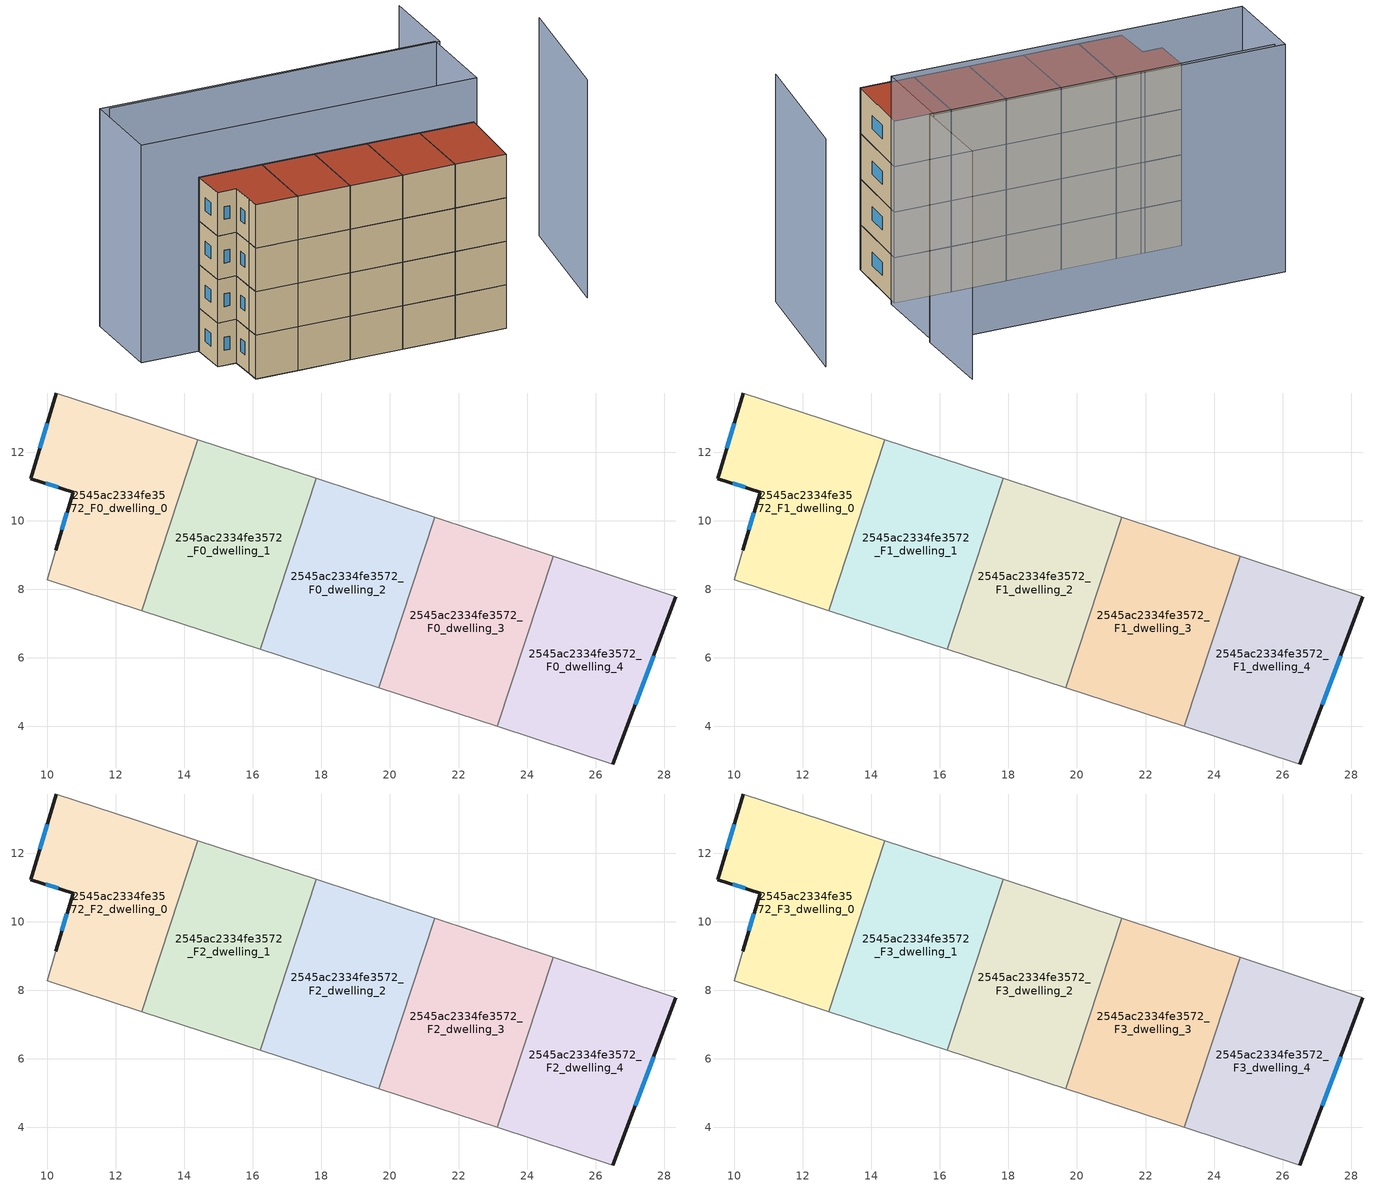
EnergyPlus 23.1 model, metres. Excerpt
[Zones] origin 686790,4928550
2545ac2334fe3572_F0_dwelling_0
 floor ground (EU_floor_Construction): 12.76,7.38 14.4,12.38 12.82,12.89 12.6,12.96 10.26,13.73 9.51,11.23 10.75,10.84 10.25,9.14 10,8.28 z0
 wall outside (EU_wall_Construction): 10.25,9.14 10.75,10.84 9.51,11.23 10.26,13.73 z0:3
 wall adiabatic (EU_wall_Construction): 12.76,7.38 10,8.28 10.25,9.14 / 10.26,13.73 12.6,12.96 12.82,12.89 14.4,12.38 z0:3
 wall to 2545ac2334fe3572_F0_dwelling_1 (EU_wall_Construction): 14.4,12.38 12.76,7.38 z0:3
 window (EU_Window_Construction): 10.42,9.74 10.57,10.24 / 10.31,10.98 9.95,11.1 / 9.77,12.12 9.99,12.85 z1.06:1.94
2545ac2334fe3572_F0_dwelling_1
 floor ground (EU_floor_Construction): 16.21,6.26 17.84,11.24 14.4,12.38 12.76,7.38 z0
 wall adiabatic (EU_wall_Construction): 14.4,12.38 17.84,11.24 / 16.21,6.26 12.76,7.38 z0:3
 wall to 2545ac2334fe3572_F0_dwelling_2 (EU_wall_Construction): 17.84,11.24 16.21,6.26 z0:3
2545ac2334fe3572_F0_dwelling_2
 floor ground (EU_floor_Construction): 19.67,5.13 21.3,10.1 17.84,11.24 16.21,6.26 z0
 wall adiabatic (EU_wall_Construction): 17.84,11.24 21.3,10.1 / 19.67,5.13 16.21,6.26 z0:3
 wall to 2545ac2334fe3572_F0_dwelling_3 (EU_wall_Construction): 21.3,10.1 19.67,5.13 z0:3
2545ac2334fe3572_F0_dwelling_3
 floor ground (EU_floor_Construction): 23.14,4 24.77,8.96 21.3,10.1 19.67,5.13 z0
 wall adiabatic (EU_wall_Construction): 21.3,10.1 24.77,8.96 / 23.14,4 19.67,5.13 z0:3
 wall to 2545ac2334fe3572_F0_dwelling_4 (EU_wall_Construction): 24.77,8.96 23.14,4 z0:3
2545ac2334fe3572_F0_dwelling_4
 floor ground (EU_floor_Construction): 26.5,2.91 28.35,7.78 24.77,8.96 23.14,4 z0
 wall outside (EU_wall_Construction): 28.35,7.78 26.5,2.91 z0:3
 wall adiabatic (EU_wall_Construction): 24.77,8.96 28.35,7.78 / 26.5,2.91 23.14,4 z0:3
 window (EU_Window_Construction): 27.69,6.06 27.15,4.63 z1.06:1.94
2545ac2334fe3572_F1_dwelling_0
 floor to 2545ac2334fe3572_F0_dwelling_0 (EU_floor_Construction): 12.76,7.38 14.4,12.38 12.82,12.89 12.6,12.96 10.26,13.73 9.51,11.23 10.75,10.84 10.25,9.14 10,8.28 z3
 wall outside (EU_wall_Construction): 10.25,9.14 10.75,10.84 9.51,11.23 10.26,13.73 z3:6
 wall adiabatic (EU_wall_Construction): 12.76,7.38 10,8.28 10.25,9.14 / 10.26,13.73 12.6,12.96 12.82,12.89 14.4,12.38 z3:6
 wall to 2545ac2334fe3572_F1_dwelling_1 (EU_wall_Construction): 14.4,12.38 12.76,7.38 z3:6
 window (EU_Window_Construction): 10.42,9.74 10.57,10.24 / 10.31,10.98 9.95,11.1 / 9.77,12.12 9.99,12.85 z4.06:4.94
2545ac2334fe3572_F1_dwelling_1
 floor to 2545ac2334fe3572_F0_dwelling_1 (EU_floor_Construction): 16.21,6.26 17.84,11.24 14.4,12.38 12.76,7.38 z3
 wall adiabatic (EU_wall_Construction): 14.4,12.38 17.84,11.24 / 16.21,6.26 12.76,7.38 z3:6
 wall to 2545ac2334fe3572_F1_dwelling_2 (EU_wall_Construction): 17.84,11.24 16.21,6.26 z3:6
2545ac2334fe3572_F1_dwelling_2
 floor to 2545ac2334fe3572_F0_dwelling_2 (EU_floor_Construction): 19.67,5.13 21.3,10.1 17.84,11.24 16.21,6.26 z3
 wall adiabatic (EU_wall_Construction): 17.84,11.24 21.3,10.1 / 19.67,5.13 16.21,6.26 z3:6
 wall to 2545ac2334fe3572_F1_dwelling_3 (EU_wall_Construction): 21.3,10.1 19.67,5.13 z3:6
2545ac2334fe3572_F1_dwelling_3
 floor to 2545ac2334fe3572_F0_dwelling_3 (EU_floor_Construction): 23.14,4 24.76,8.96 21.3,10.1 19.67,5.13 z3
 wall adiabatic (EU_wall_Construction): 21.3,10.1 24.77,8.96 / 23.14,4 19.67,5.13 z3:6
 wall to 2545ac2334fe3572_F1_dwelling_4 (EU_wall_Construction): 24.77,8.96 23.14,4 z3:6
2545ac2334fe3572_F1_dwelling_4
 floor to 2545ac2334fe3572_F0_dwelling_4 (EU_floor_Construction): 26.5,2.91 28.35,7.78 24.76,8.96 23.14,4 z3
 wall outside (EU_wall_Construction): 28.35,7.78 26.5,2.91 z3:6
 wall adiabatic (EU_wall_Construction): 24.77,8.96 28.35,7.78 / 26.5,2.91 23.14,4 z3:6
 window (EU_Window_Construction): 27.69,6.06 27.15,4.63 z4.06:4.94
2545ac2334fe3572_F2_dwelling_0
 floor to 2545ac2334fe3572_F1_dwelling_0 (EU_floor_Construction): 12.76,7.38 14.4,12.38 12.82,12.89 12.6,12.96 10.26,13.73 9.51,11.23 10.75,10.84 10.25,9.14 10,8.28 z6
 wall outside (EU_wall_Construction): 10.25,9.14 10.75,10.84 9.51,11.23 10.26,13.73 z6:9
 wall adiabatic (EU_wall_Construction): 12.76,7.38 10,8.28 10.25,9.14 / 10.26,13.73 12.6,12.96 12.82,12.89 14.4,12.38 z6:9
 wall to 2545ac2334fe3572_F2_dwelling_1 (EU_wall_Construction): 14.4,12.38 12.76,7.38 z6:9
 window (EU_Window_Construction): 10.42,9.74 10.57,10.24 / 10.31,10.98 9.95,11.1 / 9.77,12.12 9.99,12.85 z7.06:7.94
2545ac2334fe3572_F2_dwelling_1
 floor to 2545ac2334fe3572_F1_dwelling_1 (EU_floor_Construction): 16.21,6.26 17.84,11.24 14.4,12.38 12.76,7.38 z6
 wall adiabatic (EU_wall_Construction): 14.4,12.38 17.84,11.24 / 16.21,6.26 12.76,7.38 z6:9
 wall to 2545ac2334fe3572_F2_dwelling_2 (EU_wall_Construction): 17.84,11.24 16.21,6.26 z6:9
2545ac2334fe3572_F2_dwelling_2
 floor to 2545ac2334fe3572_F1_dwelling_2 (EU_floor_Construction): 19.67,5.13 21.3,10.1 17.84,11.24 16.21,6.26 z6
 wall adiabatic (EU_wall_Construction): 17.84,11.24 21.3,10.1 / 19.67,5.13 16.21,6.26 z6:9
 wall to 2545ac2334fe3572_F2_dwelling_3 (EU_wall_Construction): 21.3,10.1 19.67,5.13 z6:9
2545ac2334fe3572_F2_dwelling_3
 floor to 2545ac2334fe3572_F1_dwelling_3 (EU_floor_Construction): 23.14,4 24.76,8.96 21.3,10.1 19.67,5.13 z6
 wall adiabatic (EU_wall_Construction): 21.3,10.1 24.77,8.96 / 23.14,4 19.67,5.13 z6:9
 wall to 2545ac2334fe3572_F2_dwelling_4 (EU_wall_Construction): 24.77,8.96 23.14,4 z6:9
2545ac2334fe3572_F2_dwelling_4
 floor to 2545ac2334fe3572_F1_dwelling_4 (EU_floor_Construction): 26.5,2.91 28.35,7.78 24.76,8.96 23.14,4 z6
 wall outside (EU_wall_Construction): 28.35,7.78 26.5,2.91 z6:9
 wall adiabatic (EU_wall_Construction): 24.77,8.96 28.35,7.78 / 26.5,2.91 23.14,4 z6:9
 window (EU_Window_Construction): 27.69,6.06 27.15,4.63 z7.06:7.94
2545ac2334fe3572_F3_dwelling_0
 floor to 2545ac2334fe3572_F2_dwelling_0 (EU_floor_Construction): 12.76,7.38 14.4,12.38 12.82,12.89 12.6,12.96 10.26,13.73 9.51,11.23 10.75,10.84 10.25,9.14 10,8.28 z9
 wall outside (EU_wall_Construction): 10.25,9.14 10.75,10.84 9.51,11.23 10.26,13.73 z9:12
 wall adiabatic (EU_wall_Construction): 12.76,7.38 10,8.28 10.25,9.14 / 10.26,13.73 12.6,12.96 12.82,12.89 14.4,12.38 z9:12
 wall to 2545ac2334fe3572_F3_dwelling_1 (EU_wall_Construction): 14.4,12.38 12.76,7.38 z9:12
 window (EU_Window_Construction): 10.42,9.74 10.57,10.24 / 10.31,10.98 9.95,11.1 / 9.77,12.12 9.99,12.85 z10.06:10.94
 roof outside (EU_roof_Construction): 14.4,12.38 12.76,7.38 10,8.28 10.25,9.14 10.75,10.84 9.51,11.23 10.26,13.73 12.6,12.96 12.82,12.89 z12
2545ac2334fe3572_F3_dwelling_1
 floor to 2545ac2334fe3572_F2_dwelling_1 (EU_floor_Construction): 16.21,6.26 17.84,11.24 14.4,12.38 12.76,7.38 z9
 wall adiabatic (EU_wall_Construction): 14.4,12.38 17.84,11.24 / 16.21,6.26 12.76,7.38 z9:12
 wall to 2545ac2334fe3572_F3_dwelling_2 (EU_wall_Construction): 17.84,11.24 16.21,6.26 z9:12
 roof outside (EU_roof_Construction): 17.84,11.24 16.21,6.26 12.76,7.38 14.4,12.38 z12
2545ac2334fe3572_F3_dwelling_2
 floor to 2545ac2334fe3572_F2_dwelling_2 (EU_floor_Construction): 19.67,5.13 21.3,10.1 17.84,11.24 16.21,6.26 z9
 wall adiabatic (EU_wall_Construction): 17.84,11.24 21.3,10.1 / 19.67,5.13 16.21,6.26 z9:12
 wall to 2545ac2334fe3572_F3_dwelling_3 (EU_wall_Construction): 21.3,10.1 19.67,5.13 z9:12
 roof outside (EU_roof_Construction): 21.3,10.1 19.67,5.13 16.21,6.26 17.84,11.24 z12
2545ac2334fe3572_F3_dwelling_3
 floor to 2545ac2334fe3572_F2_dwelling_3 (EU_floor_Construction): 23.14,4 24.76,8.96 21.3,10.1 19.67,5.13 z9
 wall adiabatic (EU_wall_Construction): 21.3,10.1 24.77,8.96 / 23.14,4 19.67,5.13 z9:12
 wall to 2545ac2334fe3572_F3_dwelling_4 (EU_wall_Construction): 24.77,8.96 23.14,4 z9:12
 roof outside (EU_roof_Construction): 24.77,8.96 23.14,4 19.67,5.13 21.3,10.1 z12
2545ac2334fe3572_F3_dwelling_4
 floor to 2545ac2334fe3572_F2_dwelling_4 (EU_floor_Construction): 26.5,2.91 28.35,7.78 24.76,8.96 23.14,4 z9
 wall outside (EU_wall_Construction): 28.35,7.78 26.5,2.91 z9:12
 wall adiabatic (EU_wall_Construction): 24.77,8.96 28.35,7.78 / 26.5,2.91 23.14,4 z9:12
 window (EU_Window_Construction): 27.69,6.06 27.15,4.63 z10.06:10.94
 roof outside (EU_roof_Construction): 28.35,7.78 26.5,2.91 23.14,4 24.77,8.96 z12
shading: 33.3,2.71 37.51,11.43 / 32.4,18.76 30.61,13.22 / 30.61,13.22 8.82,20.26 / 28.55,7.72 6.47,14.98 / 6.47,14.98 8.35,20.69 / 8.35,20.69 30.43,13.42 / 30.43,13.42 28.55,7.72 z0:15
[Building]
EU S2 Campaign: North Axis=0; Terrain=City; Solar Distribution=FullExterior
[Site:Location]
Bologna: Latitude=44.5; Longitude=11.25; Time Zone=1; Elevation=37
[SizingPeriod:WeatherFileDays]
AnnualSizingPeriod: Begin Month=1; Begin Day of Month=1; End Month=12; End Day of Month=31; Day of Week for Start Day=Monday; Use Weather File Daylight Saving Period=No; Use Weather File Rain and Snow Indicators=No
[MATERIAL]
EU_InternalMass_Material: Roughness=MediumRough; Thickness=0.1; Conductivity=1; Density=1800; Specific Heat=900; Thermal Absorptance=0.9; Solar Absorptance=0.7; Visible Absorptance=0.7
[MATERIAL:NOMASS] Roughness=MediumRough; Thermal Absorptance=0.9; Solar Absorptance=0.7; Visible Absorptance=0.7
Name | Thermal Resistance
EU_wall_NoMass | 0.781309
EU_roof_NoMass | 0.418499
EU_floor_NoMass | 0.563442
[WINDOWMATERIAL:SIMPLEGLAZINGSYSTEM]
EU_Window_SimpleGlazing: UFactor=4.32879; Solar Heat Gain Coefficient=0.85; Visible Transmittance=0.85
[CONSTRUCTION]
EU_wall_Construction: EU_wall_NoMass
EU_roof_Construction: EU_roof_NoMass
EU_floor_Construction: EU_floor_NoMass
EU_InternalMass_Construction: EU_InternalMass_Material
EU_Window_Construction: EU_Window_SimpleGlazing
[ZONE] Type=1; Multiplier=1; Ceiling Height=autocalculate; Floor Area=autocalculate; Part of Total Floor Area=Yes
Name | Volume
2545ac2334fe3572_F0_dwelling_0 | 57.1846
2545ac2334fe3572_F1_dwelling_0; 2545ac2334fe3572_F2_dwelling_0; 2545ac2334fe3572_F3_dwelling_0 | 57.1853
2545ac2334fe3572_F0_dwelling_1; 2545ac2334fe3572_F1_dwelling_1; 2545ac2334fe3572_F2_dwelling_1; 2545ac2334fe3572_F3_dwelling_1 | 57.1736
2545ac2334fe3572_F0_dwelling_2 | 57.1802
2545ac2334fe3572_F1_dwelling_2; 2545ac2334fe3572_F2_dwelling_2; 2545ac2334fe3572_F3_dwelling_2 | 57.1809
2545ac2334fe3572_F0_dwelling_3 | 57.1765
2545ac2334fe3572_F1_dwelling_3; 2545ac2334fe3572_F2_dwelling_3; 2545ac2334fe3572_F3_dwelling_3; 2545ac2334fe3572_F1_dwelling_4; 2545ac2334fe3572_F2_dwelling_4; 2545ac2334fe3572_F3_dwelling_4 | 57.1772
2545ac2334fe3572_F0_dwelling_4 | 57.1787
[INTERNALMASS] Construction=EU_InternalMass_Construction
Name | Zone or ZoneList | Surface Area
2545ac2334fe3572_F0_dwelling_0_EU_InternalMass | 2545ac2334fe3572_F0_dwelling_0 | 19.0613
2545ac2334fe3572_F0_dwelling_1_EU_InternalMass | 2545ac2334fe3572_F0_dwelling_1 | 19.0579
2545ac2334fe3572_F0_dwelling_2_EU_InternalMass | 2545ac2334fe3572_F0_dwelling_2 | 19.06
2545ac2334fe3572_F0_dwelling_3_EU_InternalMass | 2545ac2334fe3572_F0_dwelling_3 | 19.0592
2545ac2334fe3572_F0_dwelling_4_EU_InternalMass | 2545ac2334fe3572_F0_dwelling_4 | 19.0594
2545ac2334fe3572_F1_dwelling_0_EU_InternalMass | 2545ac2334fe3572_F1_dwelling_0 | 19.0613
2545ac2334fe3572_F1_dwelling_1_EU_InternalMass | 2545ac2334fe3572_F1_dwelling_1 | 19.0579
2545ac2334fe3572_F1_dwelling_2_EU_InternalMass | 2545ac2334fe3572_F1_dwelling_2 | 19.06
2545ac2334fe3572_F1_dwelling_3_EU_InternalMass | 2545ac2334fe3572_F1_dwelling_3 | 19.0592
2545ac2334fe3572_F1_dwelling_4_EU_InternalMass | 2545ac2334fe3572_F1_dwelling_4 | 19.0594
2545ac2334fe3572_F2_dwelling_0_EU_InternalMass | 2545ac2334fe3572_F2_dwelling_0 | 19.0613
2545ac2334fe3572_F2_dwelling_1_EU_InternalMass | 2545ac2334fe3572_F2_dwelling_1 | 19.0579
2545ac2334fe3572_F2_dwelling_2_EU_InternalMass | 2545ac2334fe3572_F2_dwelling_2 | 19.06
2545ac2334fe3572_F2_dwelling_3_EU_InternalMass | 2545ac2334fe3572_F2_dwelling_3 | 19.0592
2545ac2334fe3572_F2_dwelling_4_EU_InternalMass | 2545ac2334fe3572_F2_dwelling_4 | 19.0594
2545ac2334fe3572_F3_dwelling_0_EU_InternalMass | 2545ac2334fe3572_F3_dwelling_0 | 19.0613
2545ac2334fe3572_F3_dwelling_1_EU_InternalMass | 2545ac2334fe3572_F3_dwelling_1 | 19.0579
2545ac2334fe3572_F3_dwelling_2_EU_InternalMass | 2545ac2334fe3572_F3_dwelling_2 | 19.06
2545ac2334fe3572_F3_dwelling_3_EU_InternalMass | 2545ac2334fe3572_F3_dwelling_3 | 19.0592
2545ac2334fe3572_F3_dwelling_4_EU_InternalMass | 2545ac2334fe3572_F3_dwelling_4 | 19.0594
[OTHEREQUIPMENT] Fuel Type=Electricity; Design Level Calculation Method=Watts/Area; Power per Zone Floor Area=1; Fraction Latent=0; Fraction Radiant=0; Fraction Lost=0; Carbon Dioxide Generation Rate=0; EndUse Subcategory=EU_Step8_InternalGains
Name | Zone or ZoneList or Space or SpaceList | Schedule
EU_Step8_InternalGain_2545ac2334fe3572_F0_dwelling_0_f000 | 2545ac2334fe3572_F0_dwelling_0 | EU_Step8_GainSchedule_2545ac2334fe3572_F0_dwelling_0_f000
EU_Step8_InternalGain_2545ac2334fe3572_F0_dwelling_1_f000 | 2545ac2334fe3572_F0_dwelling_1 | EU_Step8_GainSchedule_2545ac2334fe3572_F0_dwelling_1_f000
EU_Step8_InternalGain_2545ac2334fe3572_F0_dwelling_2_f000 | 2545ac2334fe3572_F0_dwelling_2 | EU_Step8_GainSchedule_2545ac2334fe3572_F0_dwelling_2_f000
EU_Step8_InternalGain_2545ac2334fe3572_F0_dwelling_3_f000 | 2545ac2334fe3572_F0_dwelling_3 | EU_Step8_GainSchedule_2545ac2334fe3572_F0_dwelling_3_f000
EU_Step8_InternalGain_2545ac2334fe3572_F0_dwelling_4_f000 | 2545ac2334fe3572_F0_dwelling_4 | EU_Step8_GainSchedule_2545ac2334fe3572_F0_dwelling_4_f000
EU_Step8_InternalGain_2545ac2334fe3572_F1_dwelling_0_f000 | 2545ac2334fe3572_F1_dwelling_0 | EU_Step8_GainSchedule_2545ac2334fe3572_F1_dwelling_0_f000
EU_Step8_InternalGain_2545ac2334fe3572_F1_dwelling_1_f000 | 2545ac2334fe3572_F1_dwelling_1 | EU_Step8_GainSchedule_2545ac2334fe3572_F1_dwelling_1_f000
EU_Step8_InternalGain_2545ac2334fe3572_F1_dwelling_2_f000 | 2545ac2334fe3572_F1_dwelling_2 | EU_Step8_GainSchedule_2545ac2334fe3572_F1_dwelling_2_f000
EU_Step8_InternalGain_2545ac2334fe3572_F1_dwelling_3_f000 | 2545ac2334fe3572_F1_dwelling_3 | EU_Step8_GainSchedule_2545ac2334fe3572_F1_dwelling_3_f000
EU_Step8_InternalGain_2545ac2334fe3572_F1_dwelling_4_f000 | 2545ac2334fe3572_F1_dwelling_4 | EU_Step8_GainSchedule_2545ac2334fe3572_F1_dwelling_4_f000
EU_Step8_InternalGain_2545ac2334fe3572_F2_dwelling_0_f000 | 2545ac2334fe3572_F2_dwelling_0 | EU_Step8_GainSchedule_2545ac2334fe3572_F2_dwelling_0_f000
EU_Step8_InternalGain_2545ac2334fe3572_F2_dwelling_1_f000 | 2545ac2334fe3572_F2_dwelling_1 | EU_Step8_GainSchedule_2545ac2334fe3572_F2_dwelling_1_f000
EU_Step8_InternalGain_2545ac2334fe3572_F2_dwelling_2_f000 | 2545ac2334fe3572_F2_dwelling_2 | EU_Step8_GainSchedule_2545ac2334fe3572_F2_dwelling_2_f000
EU_Step8_InternalGain_2545ac2334fe3572_F2_dwelling_3_f000 | 2545ac2334fe3572_F2_dwelling_3 | EU_Step8_GainSchedule_2545ac2334fe3572_F2_dwelling_3_f000
EU_Step8_InternalGain_2545ac2334fe3572_F2_dwelling_4_f000 | 2545ac2334fe3572_F2_dwelling_4 | EU_Step8_GainSchedule_2545ac2334fe3572_F2_dwelling_4_f000
EU_Step8_InternalGain_2545ac2334fe3572_F3_dwelling_0_f000 | 2545ac2334fe3572_F3_dwelling_0 | EU_Step8_GainSchedule_2545ac2334fe3572_F3_dwelling_0_f000
EU_Step8_InternalGain_2545ac2334fe3572_F3_dwelling_1_f000 | 2545ac2334fe3572_F3_dwelling_1 | EU_Step8_GainSchedule_2545ac2334fe3572_F3_dwelling_1_f000
EU_Step8_InternalGain_2545ac2334fe3572_F3_dwelling_2_f000 | 2545ac2334fe3572_F3_dwelling_2 | EU_Step8_GainSchedule_2545ac2334fe3572_F3_dwelling_2_f000
EU_Step8_InternalGain_2545ac2334fe3572_F3_dwelling_3_f000 | 2545ac2334fe3572_F3_dwelling_3 | EU_Step8_GainSchedule_2545ac2334fe3572_F3_dwelling_3_f000
EU_Step8_InternalGain_2545ac2334fe3572_F3_dwelling_4_f000 | 2545ac2334fe3572_F3_dwelling_4 | EU_Step8_GainSchedule_2545ac2334fe3572_F3_dwelling_4_f000
[ZONEVENTILATION:DESIGNFLOWRATE] Schedule=EU_AlwaysOn; Design Flow Rate Calculation Method=AirChanges/Hour; Air Changes per Hour=0.692607; Ventilation Type=Natural; Fan Pressure Rise=0; Fan Total Efficiency=1; Constant Term Coefficient=1; Temperature Term Coefficient=0; Velocity Term Coefficient=0; Velocity Squared Term Coefficient=0; Minimum Indoor Temperature=-100; Maximum Indoor Temperature=100; Delta Temperature=-100; Minimum Outdoor Temperature=-100; Maximum Outdoor Temperature=100; Maximum Wind Speed=40
Name | Zone or ZoneList or Space or SpaceList
EU_ConstantAir_2545ac2334fe3572_F0_dwelling_0 | 2545ac2334fe3572_F0_dwelling_0
EU_ConstantAir_2545ac2334fe3572_F0_dwelling_1 | 2545ac2334fe3572_F0_dwelling_1
EU_ConstantAir_2545ac2334fe3572_F0_dwelling_2 | 2545ac2334fe3572_F0_dwelling_2
EU_ConstantAir_2545ac2334fe3572_F0_dwelling_3 | 2545ac2334fe3572_F0_dwelling_3
EU_ConstantAir_2545ac2334fe3572_F0_dwelling_4 | 2545ac2334fe3572_F0_dwelling_4
EU_ConstantAir_2545ac2334fe3572_F1_dwelling_0 | 2545ac2334fe3572_F1_dwelling_0
EU_ConstantAir_2545ac2334fe3572_F1_dwelling_1 | 2545ac2334fe3572_F1_dwelling_1
EU_ConstantAir_2545ac2334fe3572_F1_dwelling_2 | 2545ac2334fe3572_F1_dwelling_2
EU_ConstantAir_2545ac2334fe3572_F1_dwelling_3 | 2545ac2334fe3572_F1_dwelling_3
EU_ConstantAir_2545ac2334fe3572_F1_dwelling_4 | 2545ac2334fe3572_F1_dwelling_4
EU_ConstantAir_2545ac2334fe3572_F2_dwelling_0 | 2545ac2334fe3572_F2_dwelling_0
EU_ConstantAir_2545ac2334fe3572_F2_dwelling_1 | 2545ac2334fe3572_F2_dwelling_1
EU_ConstantAir_2545ac2334fe3572_F2_dwelling_2 | 2545ac2334fe3572_F2_dwelling_2
EU_ConstantAir_2545ac2334fe3572_F2_dwelling_3 | 2545ac2334fe3572_F2_dwelling_3
EU_ConstantAir_2545ac2334fe3572_F2_dwelling_4 | 2545ac2334fe3572_F2_dwelling_4
EU_ConstantAir_2545ac2334fe3572_F3_dwelling_0 | 2545ac2334fe3572_F3_dwelling_0
EU_ConstantAir_2545ac2334fe3572_F3_dwelling_1 | 2545ac2334fe3572_F3_dwelling_1
EU_ConstantAir_2545ac2334fe3572_F3_dwelling_2 | 2545ac2334fe3572_F3_dwelling_2
EU_ConstantAir_2545ac2334fe3572_F3_dwelling_3 | 2545ac2334fe3572_F3_dwelling_3
EU_ConstantAir_2545ac2334fe3572_F3_dwelling_4 | 2545ac2334fe3572_F3_dwelling_4
[HVACTEMPLATE:THERMOSTAT] Constant Heating Setpoint=20; Constant Cooling Setpoint=50
EU_HeatOnly_2545ac2334fe3572_F0_dwelling_0; EU_HeatOnly_2545ac2334fe3572_F0_dwelling_1; EU_HeatOnly_2545ac2334fe3572_F0_dwelling_2; EU_HeatOnly_2545ac2334fe3572_F0_dwelling_3; EU_HeatOnly_2545ac2334fe3572_F0_dwelling_4; EU_HeatOnly_2545ac2334fe3572_F1_dwelling_0; EU_HeatOnly_2545ac2334fe3572_F1_dwelling_1; EU_HeatOnly_2545ac2334fe3572_F1_dwelling_2; EU_HeatOnly_2545ac2334fe3572_F1_dwelling_3; EU_HeatOnly_2545ac2334fe3572_F1_dwelling_4; EU_HeatOnly_2545ac2334fe3572_F2_dwelling_0; EU_HeatOnly_2545ac2334fe3572_F2_dwelling_1; EU_HeatOnly_2545ac2334fe3572_F2_dwelling_2; EU_HeatOnly_2545ac2334fe3572_F2_dwelling_3; EU_HeatOnly_2545ac2334fe3572_F2_dwelling_4; EU_HeatOnly_2545ac2334fe3572_F3_dwelling_0; EU_HeatOnly_2545ac2334fe3572_F3_dwelling_1; EU_HeatOnly_2545ac2334fe3572_F3_dwelling_2; EU_HeatOnly_2545ac2334fe3572_F3_dwelling_3; EU_HeatOnly_2545ac2334fe3572_F3_dwelling_4
[HVACTEMPLATE:ZONE:IDEALLOADSAIRSYSTEM] System Availability Schedule=EU_AlwaysOn; Maximum Heating Supply Air Temperature=50; Minimum Cooling Supply Air Temperature=13; Maximum Heating Supply Air Humidity Ratio=0.0156; Minimum Cooling Supply Air Humidity Ratio=0.0077; Heating Limit=NoLimit; Cooling Limit=NoLimit; Heating Availability Schedule=EU_AlwaysOn; Cooling Availability Schedule=EU_CoolingOff; Dehumidification Control Type=ConstantSensibleHeatRatio; Cooling Sensible Heat Ratio=0.7; Dehumidification Setpoint=60; Humidification Control Type=None; Humidification Setpoint=30; Outdoor Air Method=None; Outdoor Air Flow Rate per Person=0.00944; Outdoor Air Flow Rate per Zone Floor Area=0; Outdoor Air Flow Rate per Zone=0; Demand Controlled Ventilation Type=None; Outdoor Air Economizer Type=NoEconomizer; Heat Recovery Type=None; Sensible Heat Recovery Effectiveness=0.7; Latent Heat Recovery Effectiveness=0.65
Name | Template Thermostat
2545ac2334fe3572_F0_dwelling_0 | EU_HeatOnly_2545ac2334fe3572_F0_dwelling_0
2545ac2334fe3572_F0_dwelling_1 | EU_HeatOnly_2545ac2334fe3572_F0_dwelling_1
2545ac2334fe3572_F0_dwelling_2 | EU_HeatOnly_2545ac2334fe3572_F0_dwelling_2
2545ac2334fe3572_F0_dwelling_3 | EU_HeatOnly_2545ac2334fe3572_F0_dwelling_3
2545ac2334fe3572_F0_dwelling_4 | EU_HeatOnly_2545ac2334fe3572_F0_dwelling_4
2545ac2334fe3572_F1_dwelling_0 | EU_HeatOnly_2545ac2334fe3572_F1_dwelling_0
2545ac2334fe3572_F1_dwelling_1 | EU_HeatOnly_2545ac2334fe3572_F1_dwelling_1
2545ac2334fe3572_F1_dwelling_2 | EU_HeatOnly_2545ac2334fe3572_F1_dwelling_2
2545ac2334fe3572_F1_dwelling_3 | EU_HeatOnly_2545ac2334fe3572_F1_dwelling_3
2545ac2334fe3572_F1_dwelling_4 | EU_HeatOnly_2545ac2334fe3572_F1_dwelling_4
2545ac2334fe3572_F2_dwelling_0 | EU_HeatOnly_2545ac2334fe3572_F2_dwelling_0
2545ac2334fe3572_F2_dwelling_1 | EU_HeatOnly_2545ac2334fe3572_F2_dwelling_1
2545ac2334fe3572_F2_dwelling_2 | EU_HeatOnly_2545ac2334fe3572_F2_dwelling_2
2545ac2334fe3572_F2_dwelling_3 | EU_HeatOnly_2545ac2334fe3572_F2_dwelling_3
2545ac2334fe3572_F2_dwelling_4 | EU_HeatOnly_2545ac2334fe3572_F2_dwelling_4
2545ac2334fe3572_F3_dwelling_0 | EU_HeatOnly_2545ac2334fe3572_F3_dwelling_0
2545ac2334fe3572_F3_dwelling_1 | EU_HeatOnly_2545ac2334fe3572_F3_dwelling_1
2545ac2334fe3572_F3_dwelling_2 | EU_HeatOnly_2545ac2334fe3572_F3_dwelling_2
2545ac2334fe3572_F3_dwelling_3 | EU_HeatOnly_2545ac2334fe3572_F3_dwelling_3
2545ac2334fe3572_F3_dwelling_4 | EU_HeatOnly_2545ac2334fe3572_F3_dwelling_4
[SIZING:ZONE] Zone Cooling Design Supply Air Temperature Input Method=SupplyAirTemperature; Zone Cooling Design Supply Air Temperature=13; Zone Heating Design Supply Air Temperature Input Method=SupplyAirTemperature; Zone Heating Design Supply Air Temperature=50; Zone Cooling Design Supply Air Humidity Ratio=0.008; Zone Heating Design Supply Air Humidity Ratio=0.008; Cooling Design Air Flow Method=DesignDay; Cooling Design Air Flow Rate=0; Cooling Minimum Air Flow per Zone Floor Area=0.000762; Cooling Minimum Air Flow=0; Cooling Minimum Air Flow Fraction=0.2; Heating Design Air Flow Method=DesignDay; Heating Design Air Flow Rate=0; Heating Maximum Air Flow per Zone Floor Area=0.002032; Heating Maximum Air Flow=0.141576; Heating Maximum Air Flow Fraction=0.3; Account for Dedicated Outdoor Air System=No; Dedicated Outdoor Air System Control Strategy=NeutralSupplyAir; Dedicated Outdoor Air Low Setpoint Temperature for Design=autosize; Dedicated Outdoor Air High Setpoint Temperature for Design=autosize; Zone Load Sizing Method=Sensible Load Only No Latent Load; Zone Latent Cooling Design Supply Air Humidity Ratio Input Method=HumidityRatioDifference; Zone Cooling Design Supply Air Humidity Ratio Difference=0.005; Zone Latent Heating Design Supply Air Humidity Ratio Input Method=HumidityRatioDifference; Zone Humidification Design Supply Air Humidity Ratio Difference=0.005
2545ac2334fe3572_F0_dwelling_0; 2545ac2334fe3572_F0_dwelling_1; 2545ac2334fe3572_F0_dwelling_2; 2545ac2334fe3572_F0_dwelling_3; 2545ac2334fe3572_F0_dwelling_4; 2545ac2334fe3572_F1_dwelling_0; 2545ac2334fe3572_F1_dwelling_1; 2545ac2334fe3572_F1_dwelling_2; 2545ac2334fe3572_F1_dwelling_3; 2545ac2334fe3572_F1_dwelling_4; 2545ac2334fe3572_F2_dwelling_0; 2545ac2334fe3572_F2_dwelling_1; 2545ac2334fe3572_F2_dwelling_2; 2545ac2334fe3572_F2_dwelling_3; 2545ac2334fe3572_F2_dwelling_4; 2545ac2334fe3572_F3_dwelling_0; 2545ac2334fe3572_F3_dwelling_1; 2545ac2334fe3572_F3_dwelling_2; 2545ac2334fe3572_F3_dwelling_3; 2545ac2334fe3572_F3_dwelling_4
[SCHEDULE:CONSTANT]
Name | Hourly Value
EU_AlwaysOn | 1
EU_CoolingOff | 0
[SCHEDULE:FILE] Column Number=1; Rows to Skip at Top=0; Number of Hours of Data=8760; Column Separator=Comma; Interpolate to Timestep=No; Minutes per Item=60; Adjust Schedule for Daylight Savings=Yes
Name | File
EU_Step8_GainSchedule_2545ac2334fe3572_F0_dwelling_0_f000 | ../../schedules/2545ac2334fe3572/2545ac2334fe3572_F0_dwelling_0_f000_gain.csv
EU_Step8_GainSchedule_2545ac2334fe3572_F0_dwelling_1_f000 | ../../schedules/2545ac2334fe3572/2545ac2334fe3572_F0_dwelling_1_f000_gain.csv
EU_Step8_GainSchedule_2545ac2334fe3572_F0_dwelling_2_f000 | ../../schedules/2545ac2334fe3572/2545ac2334fe3572_F0_dwelling_2_f000_gain.csv
EU_Step8_GainSchedule_2545ac2334fe3572_F0_dwelling_3_f000 | ../../schedules/2545ac2334fe3572/2545ac2334fe3572_F0_dwelling_3_f000_gain.csv
EU_Step8_GainSchedule_2545ac2334fe3572_F0_dwelling_4_f000 | ../../schedules/2545ac2334fe3572/2545ac2334fe3572_F0_dwelling_4_f000_gain.csv
EU_Step8_GainSchedule_2545ac2334fe3572_F1_dwelling_0_f000 | ../../schedules/2545ac2334fe3572/2545ac2334fe3572_F1_dwelling_0_f000_gain.csv
EU_Step8_GainSchedule_2545ac2334fe3572_F1_dwelling_1_f000 | ../../schedules/2545ac2334fe3572/2545ac2334fe3572_F1_dwelling_1_f000_gain.csv
EU_Step8_GainSchedule_2545ac2334fe3572_F1_dwelling_2_f000 | ../../schedules/2545ac2334fe3572/2545ac2334fe3572_F1_dwelling_2_f000_gain.csv
EU_Step8_GainSchedule_2545ac2334fe3572_F1_dwelling_3_f000 | ../../schedules/2545ac2334fe3572/2545ac2334fe3572_F1_dwelling_3_f000_gain.csv
EU_Step8_GainSchedule_2545ac2334fe3572_F1_dwelling_4_f000 | ../../schedules/2545ac2334fe3572/2545ac2334fe3572_F1_dwelling_4_f000_gain.csv
EU_Step8_GainSchedule_2545ac2334fe3572_F2_dwelling_0_f000 | ../../schedules/2545ac2334fe3572/2545ac2334fe3572_F2_dwelling_0_f000_gain.csv
EU_Step8_GainSchedule_2545ac2334fe3572_F2_dwelling_1_f000 | ../../schedules/2545ac2334fe3572/2545ac2334fe3572_F2_dwelling_1_f000_gain.csv
EU_Step8_GainSchedule_2545ac2334fe3572_F2_dwelling_2_f000 | ../../schedules/2545ac2334fe3572/2545ac2334fe3572_F2_dwelling_2_f000_gain.csv
EU_Step8_GainSchedule_2545ac2334fe3572_F2_dwelling_3_f000 | ../../schedules/2545ac2334fe3572/2545ac2334fe3572_F2_dwelling_3_f000_gain.csv
EU_Step8_GainSchedule_2545ac2334fe3572_F2_dwelling_4_f000 | ../../schedules/2545ac2334fe3572/2545ac2334fe3572_F2_dwelling_4_f000_gain.csv
EU_Step8_GainSchedule_2545ac2334fe3572_F3_dwelling_0_f000 | ../../schedules/2545ac2334fe3572/2545ac2334fe3572_F3_dwelling_0_f000_gain.csv
EU_Step8_GainSchedule_2545ac2334fe3572_F3_dwelling_1_f000 | ../../schedules/2545ac2334fe3572/2545ac2334fe3572_F3_dwelling_1_f000_gain.csv
EU_Step8_GainSchedule_2545ac2334fe3572_F3_dwelling_2_f000 | ../../schedules/2545ac2334fe3572/2545ac2334fe3572_F3_dwelling_2_f000_gain.csv
EU_Step8_GainSchedule_2545ac2334fe3572_F3_dwelling_3_f000 | ../../schedules/2545ac2334fe3572/2545ac2334fe3572_F3_dwelling_3_f000_gain.csv
EU_Step8_GainSchedule_2545ac2334fe3572_F3_dwelling_4_f000 | ../../schedules/2545ac2334fe3572/2545ac2334fe3572_F3_dwelling_4_f000_gain.csv
